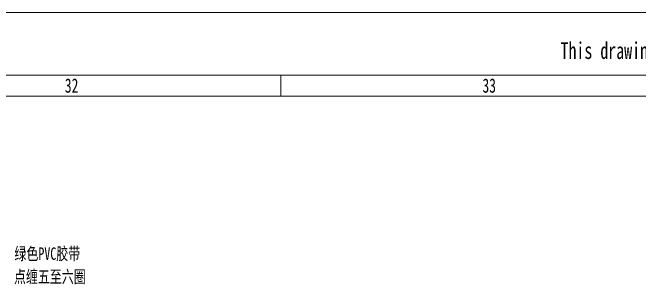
# Model space of a CAD drawing. Header units: inches. Extents: x 47316 to 59086, y 3141 to 11743.
# Drawn here: x 53403.7 to 53553.8, y 10233.9 to 10299.1 of the extents above; entities that cross this region are included whole.
import ezdxf

# ---------------------------------------------------------------- set-up
doc = ezdxf.new("R2010")
doc.units = ezdxf.units.IN
doc.header["$MEASUREMENT"] = 0
doc.styles.add('MtX_@FangSong_GB2312', font='')
doc.styles.add('MtX_FangSong_GB2312', font='')
doc.styles.get('MtX_@FangSong_GB2312').set_extended_font_data('@FangSong_GB2312')
doc.styles.get('MtX_FangSong_GB2312').set_extended_font_data('FangSong_GB2312')

msp = doc.modelspace()

# ---------------------------------------------------------------- linework, layer by layer
at = {"color": 0, "lineweight": 15}
for p, q in [((57387.93, 10299.08), (50247.93, 10299.08)), ((50267.93, 10284.08), (57267.93, 10284.08)), ((53467.93, 10279.08), (53467.93, 10284.08)), ((50267.93, 10279.08), (57367.93, 10279.08))]:
    msp.add_line(p, q, dxfattribs=at)

# ---------------------------------------------------------------- texts
at = {"color": 0, "lineweight": 15, "width": 0.7}
for s, height, style, p in [('This drawing and any information or descriptive matter set out hereon are confidential and copyrighted by Geely Automobile Research Institute, and must not be disclosed, loaned, copied or used for manufacturing, tendering or any other purposes without specific written consent.', 4, 'MtX_@FangSong_GB2312', (53534.9, 10287.96)), ('32', 3.4, 'MtX_FangSong_GB2312', (53416.24, 10279.88)), ('33', 3.4, 'MtX_FangSong_GB2312', (53516.21, 10279.88)), ('绿色PVC胶带', 3, 'MtX_FangSong_GB2312', (53404.17, 10239.81)), ('点缠五至六圈', 3, 'MtX_FangSong_GB2312', (53404.05, 10234.28))]:
    msp.add_text(s, height=height, dxfattribs=dict(at, style=style)).set_placement(p)

doc.saveas('drawing.dxf')
